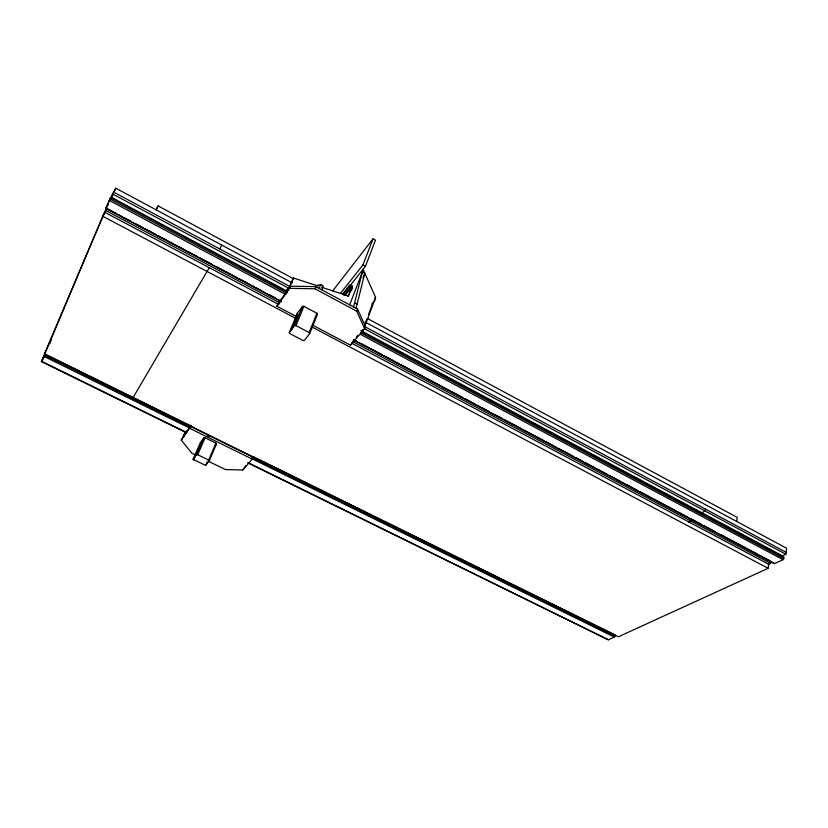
<?xml version="1.0" encoding="UTF-8"?>
<svg xmlns="http://www.w3.org/2000/svg" width="828" height="828" viewBox="0 0 828 828"><rect width="100%" height="100%" fill="white"/><g stroke="black" fill="none" stroke-linecap="round" stroke-linejoin="round"><path stroke-width="1.24" d="M353.411 339.987L774.459 563.609L782.998 559.687L783.785 558.507L783.94 557.213L361.712 331.717M360.904 330.6L782.512 555.836L785.917 554.263L786.6 548.25L365.22 322.082M768.291 564.427L770.62 563.35L770.878 561.218M278.901 304.611L104.545 212.175L44.381 354.011L618.371 636.784L768.156 568.308L768.653 564.251L351.962 343.341M736.641 521.433L737.22 517.386L367.466 318.521M705.404 509.085L705.094 511.011L701.896 512.77M247.789 462.883L608.383 639.816L614.345 637.084L614.976 636.111L615.194 634.983L253.513 456.787M356.081 308.285L364.806 273.209L362.405 271.894L349.675 304.839M353.577 306.929L362.405 271.894M364.724 324.773L366.928 318.863M368.698 314.133L372.672 303.483M364.537 326.998L375.581 297.397L362.964 269.059M313.119 325.383L350.492 345.162L364.651 328.747L365.448 326.615L357.613 309.103L315.903 286.633L290.545 286.219L277.784 304.093L276.894 306.194L297.273 316.979M350.492 345.162L352.945 341.126M364.651 328.747L356.785 311.256L357.613 309.103M362.995 277.918L364.806 273.209M342.947 294.654L365.407 266.337L375.488 240.213L373.035 238.847L332.773 290.804M349.933 284.822L352.366 286.146L348.505 296.072L321.616 287.233M340.525 293.35L362.912 264.96L373.035 238.847M352.614 288.806L350.399 287.606L349.592 289.655L351.817 290.856M347.832 296.341L352.366 286.146M309.713 333.601L309.123 332.535L316.907 313.253L303.928 306.339L302.52 306.35L297.221 313.408L289.272 332.546L289.883 333.601L302.903 340.443L304.311 340.443L309.713 333.601L317.486 314.319L316.907 313.253M321.678 289.748L323.241 285.908L320.705 284.542L316.451 285.536M319.132 288.372L320.705 284.542M208.025 461.082L225.34 469.517L242.801 470.004L252.219 459.085L252.985 457.211L190.502 426.441L181.249 440.103L191.868 453.226L195.325 454.903M242.801 470.004L245.916 465.419M276.894 306.194L289.634 288.341L315.023 288.775L315.903 286.633M291.28 330.227L297.811 314.464L297.221 313.408M289.272 332.546L294.551 325.601L302.52 306.35M294.551 325.601L295.969 325.601L303.928 306.339M186.331 432.733L41.4 361.619L44.847 353.991L190.906 425.954M281.53 301.806L105.808 208.48L110.662 197.644L287.533 292.108M44.847 353.991L41.4 361.619M46.275 350.596L94.092 237.005M94.32 236.456L106.481 208.263L116.748 213.717M110.662 197.644L105.808 208.48M42.787 359.445L43.667 357.344L42.663 359.176M106.884 207.29L108.095 204.402M109.989 199.237L115.744 188.184L292.336 282.959M43.677 357.81L45.178 354.249M49.67 343.599L51.17 340.049M104.069 214.566L106.564 208.656M110.062 200.366L113.55 192.075L290.483 286.84M111.739 197.675L113.239 194.114M114.243 191.744L115.744 188.184M289.2 288.103L293.505 278.001L317.952 286.033M289.634 288.341L290.545 286.219M284.718 294.385L287.782 288.392L285.991 292.605M288.185 289.521L293.505 278.001M209.246 460.844L208.677 460.078L215.963 443.135L205.106 437.795L203.988 437.743L200.438 442.473L193.059 459.312L205.634 465.419L209.246 460.844L216.522 443.901L215.963 443.135M278.446 303.172L279.792 300.036M279.688 301.433L279.616 301.071M205.634 465.419L207.083 462.045M193.628 460.078L200.997 443.249L200.438 442.473M193.059 459.312L196.578 454.675L203.988 437.743M196.578 454.675L197.695 454.727L205.106 437.795M189.198 428.273L190.626 425.416L190.202 426.047M190.047 427.082L190.875 425.23M181.249 440.103L190.502 426.441M182.926 437.06L185.4 431.564M183.578 436.159L185.555 431.75M184.996 434.162L186.238 431.398M185.834 432.992L186.828 430.777M219.834 249.011L221.718 245.067M209.267 267.692L133.029 397.688M156.451 209.412L158.138 205.934L293.516 278.746M156.068 209.826L158.138 205.934M44.381 354.011L45.83 351.382M215.063 445.774L216.522 443.901M343.092 293.443L347.895 287.368M344.003 295.648L350.399 287.606M345.152 294.758L351.569 286.705L349.137 285.391M345.504 294.737L351.124 287.678L348.702 286.364M374.442 298.753L375.581 297.397M371.844 304.042L375.167 300.109M356.278 337.255L357.944 335.319M361.277 331.448L362.943 329.523M688.358 522.126L690.614 520.895L690.966 518.763L701.244 524.217M197.695 454.727L208.677 460.078M189.674 428.304L252.219 459.085M41.628 361.308L186.714 432.516M248.234 462.707L608.383 639.816M44.236 355.088L190.399 427.062M251.888 457.335L614.976 636.111M207.383 435.621L209.701 436.76M43.656 356.257L189.809 428.179M252.447 459.002L614.345 637.084M295.969 325.601L309.123 332.535M102.361 216.067L295.317 318.159M311.307 326.615L768.156 568.308M119.035 214.928L121.312 216.139M123.6 217.35L130.451 220.993M136.154 224.026L143.006 227.669M145.293 228.88L155.56 234.334M157.848 235.545L168.125 241.01M170.402 242.221L172.69 243.432M174.967 244.643L185.244 250.108M187.532 251.319L197.799 256.773M200.086 257.984L211.502 264.049M217.205 267.082L224.057 270.725M226.344 271.936L236.622 277.39M238.899 278.612L249.176 284.066M251.453 285.277L253.741 286.488M256.028 287.699L261.731 290.731M268.582 294.375L275.434 298.018M354.198 339.863L356.485 341.074M362.188 344.106L369.04 347.739M371.327 348.95L381.594 354.415M383.881 355.626L394.159 361.08M396.436 362.302L398.723 363.513M401 364.724L411.278 370.178M413.565 371.389L440.962 385.951M443.239 387.162L450.09 390.806M452.378 392.017L462.645 397.471M464.932 398.682L475.21 404.147M477.487 405.358L479.774 406.569M482.062 407.78L488.903 411.423M494.616 414.455L501.468 418.088M503.745 419.299L522.013 429.007M524.3 430.218L531.141 433.862M533.429 435.073L543.706 440.527M545.983 441.738L556.261 447.203M558.538 448.414L573.38 456.3M575.667 457.511L582.519 461.155M584.796 462.366L595.073 467.82M597.361 469.031L607.628 474.496M609.915 475.707L620.193 481.161M622.47 482.372L624.757 483.593M627.034 484.804L637.312 490.259M639.599 491.47L676.124 510.876M678.411 512.087L688.679 517.552M703.521 525.438L714.937 531.504M720.65 534.536L757.185 553.942M759.462 555.153L769.74 560.608M106.005 208.294L280.682 301.081M353.742 339.894L774.459 563.609M105.332 210.302L279.885 302.934M352.904 341.685L770.62 563.35M109.958 198.886L286.685 293.195M360.791 332.752L783.785 558.507M109.224 200.366L285.929 294.602M360.035 334.119L782.998 559.687M364.434 326.449L786.134 552.317M112.515 193.928L289.148 288.444M364.361 328.695L785.917 554.263M111.149 197.178L286.778 291.001M315.023 288.775L356.785 311.256M355.057 303.089L357.551 304.435M348.836 286.209L351.269 287.533M362.912 264.96L365.407 266.337"/></g></svg>
